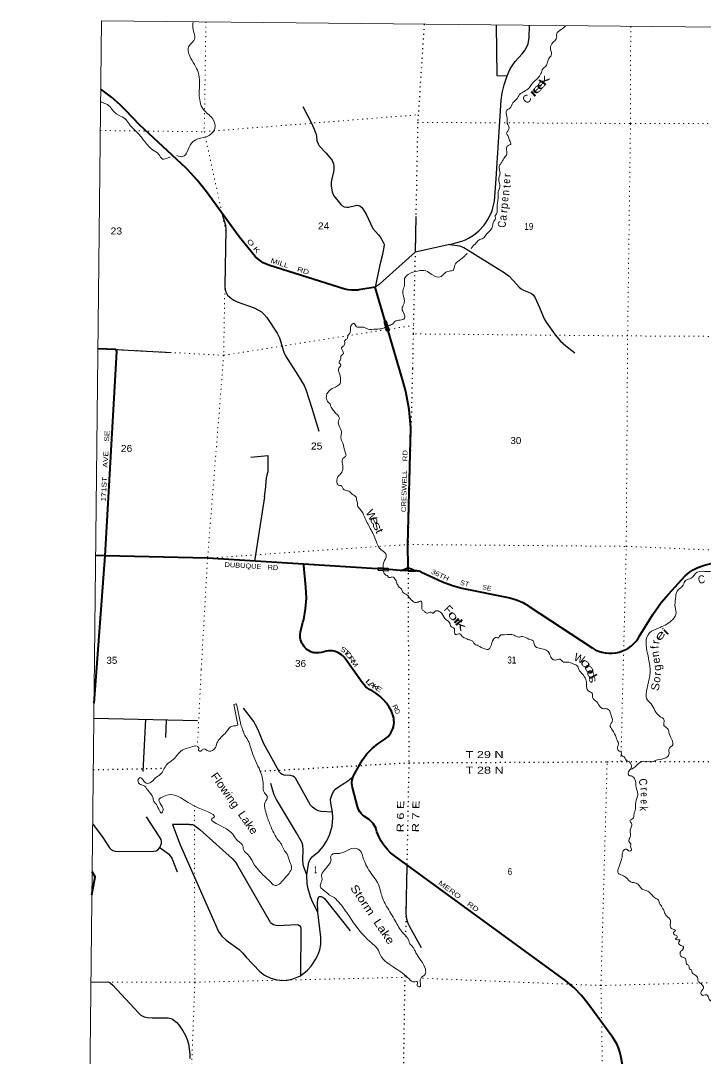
# Model space of a CAD drawing. Header units: feet. Extents: x -248627 to 3, y 0 to 184934.
# Drawn here: x -248627 to -231510, y 158997 to 184934 of the extents above; entities that cross this region are included whole.
import ezdxf
from ezdxf.enums import TextEntityAlignment as Align

# ---------------------------------------------------------------- set-up
doc = ezdxf.new("R2010")
doc.units = ezdxf.units.FT
doc.header["$LTSCALE"] = 80
doc.linetypes.add('DOTTED', pattern=[1.5, 0.3, -1.2])
for name, color, linetype, lineweight in [('26', 7, 'Continuous', 40), ('29', 7, 'Continuous', 25), ('39', 7, 'Continuous', 13), ('4', 7, 'Continuous', 13), ('41', 7, 'Continuous', 13), ('6', 7, 'DOTTED', 25), ('61', 7, 'Continuous', 13), ('7', 7, 'DOTTED', 13)]:
    doc.layers.add(name, color=color, linetype=linetype, lineweight=lineweight)
doc.layers.add('27', color=7, linetype='Continuous')

msp = doc.modelspace()

# ---------------------------------------------------------------- linework, layer by layer
at = {"layer": '26'}
msp.add_line((-246794.23, 167871.54), (-246512.48, 171555.45), dxfattribs=at)
for points in [[(-239441.45, 177180.72), (-239512.92, 177420.27), (-239520.61, 177446.04), (-239766.58, 178270.52), (-240174.9, 178205.65), (-240193.1, 178202.72), (-240275.62, 178194.81), (-240358.51, 178195.57), (-240440.86, 178204.99), (-240521.78, 178222.96), (-242398.75, 178817.35), (-242403.26, 178818.72), (-242483.66, 178848.03), (-242560.56, 178885.58), (-242633.11, 178930.97), (-242700.52, 178983.69), (-242762.05, 179043.16), (-243167.36, 179534.4), (-243981.63, 180655.89), (-244213.67, 180952.29), (-244454.75, 181212.71), (-244493.83, 181250.11), (-245654.89, 182335.81), (-246001.73, 182686.28), (-246053.38, 182745.22), (-246136.56, 182829.18), (-246357.39, 183021.53), (-246625.33, 183219.44)], [(-238941.92, 171265.5), (-238944.23, 171841.37), (-238873.62, 174759.75), (-238910.83, 175216.09), (-238995.55, 175666.04), (-239060.97, 175905.39), (-239433.67, 177154.65), (-239441.45, 177180.72)], [(-246512.48, 171555.45), (-246512.33, 171557.41), (-246224.05, 176663.05), (-246250.71, 176713.81), (-246696.67, 176735.4)], [(-246512.48, 171555.45), (-246515.11, 171555.51), (-246753.6, 171563.41)], [(-241552.89, 171347.62), (-243955.32, 171499.92), (-246512.48, 171555.45)], [(-241413.69, 169179.26), (-241452.62, 169203.59), (-241488.78, 169231.85), (-241521.79, 169263.74), (-241551.29, 169298.91), (-241576.95, 169336.96), (-241598.49, 169377.49), (-241615.68, 169420.05), (-241628.33, 169464.18), (-241636.29, 169509.38), (-241639.48, 169555.17), (-241637.88, 169601.04), (-241631.48, 169646.49), (-241620.37, 169691.02), (-241569.04, 169897.28), (-241551.55, 169967.99), (-241504.41, 170233.06), (-241485.23, 170501.6), (-241494.23, 170770.67), (-241549.67, 171315.91), (-241552.89, 171347.62)], [(-239438.32, 171213.56), (-239687.82, 171229.38), (-239714.61, 171231.07), (-241552.89, 171347.62)], [(-239137.81, 171194.5), (-239412.76, 171211.94), (-239438.32, 171213.56)], [(-239137.81, 171194.5), (-239113.47, 171198.72), (-239091.79, 171202.48), (-239046.22, 171215.4), (-239002.24, 171233.01), (-238965.66, 171252.31), (-238960.34, 171255.12), (-238941.92, 171265.5)], [(-238941.58, 171182.25), (-238943.68, 171182.2), (-239137.81, 171194.5)], [(-238941.58, 171182.25), (-238941.68, 171206.59), (-238941.92, 171265.5)], [(-238759.98, 171186.29), (-238784.98, 171194.56), (-238825.97, 171205.9), (-238866.22, 171221.72), (-238904.59, 171241.66), (-238915.66, 171248.98), (-238941.92, 171265.5)], [(-238941.58, 171182.25), (-238784.98, 171185.73), (-238759.98, 171186.29)], [(-238759.98, 171186.29), (-238734.98, 171187.03), (-238731.87, 171187.12), (-238703.83, 171184.99), (-238676.16, 171179.95), (-238649.17, 171172.04), (-238623.15, 171161.36), (-238619.22, 171159.45), (-238081.56, 170905.5), (-237833.8, 170813.92), (-237595.56, 170752.34), (-236396.27, 170510.25), (-236232.82, 170457.79), (-236075.74, 170388.53), (-235926.77, 170303.23), (-235913.51, 170294.59), (-234336.25, 169253.32), (-234260, 169209.93), (-234179.63, 169174.75), (-234096.02, 169148.16), (-234010.09, 169130.46), (-233922.79, 169121.83), (-233835.06, 169122.38), (-233747.86, 169132.09), (-233662.16, 169150.87), (-233578.89, 169178.5), (-233498.97, 169214.68), (-233423.27, 169259.02), (-233352.61, 169311.04), (-233287.78, 169370.15), (-233229.49, 169435.71), (-233178.36, 169507.01), (-233159.25, 169538.33), (-232822.02, 170092.21), (-232609.73, 170389.94), (-232431.8, 170596.6), (-232010.94, 171057.21), (-231913.67, 171136.46), (-231808.64, 171205.1), (-231697.01, 171262.39), (-231580.01, 171307.69), (-231527.29, 171323.66), (-231168.66, 171416.28)], [(-234788.02, 160758.29), (-234992.36, 160928.87), (-239280.41, 164057.36), (-239378.36, 164136.21), (-239467.53, 164224.87), (-239546.94, 164322.36), (-239615.73, 164427.62), (-239673.14, 164539.49), (-239718.54, 164656.75), (-239739.41, 164727.63), (-239742.78, 164737.22), (-239761.61, 164781.6), (-239784.98, 164823.77), (-239812.62, 164863.26), (-239844.25, 164899.65), (-239879.5, 164932.54), (-239918, 164961.55), (-240028.78, 165037.39), (-240040.15, 165045.93), (-240078.35, 165078.85), (-240112.9, 165115.58), (-240143.43, 165155.72), (-240169.59, 165198.83), (-240191.1, 165244.44), (-240207.72, 165292.04), (-240330.78, 165769.63), (-240340.19, 165813.36), (-240344.97, 165857.84), (-240345.08, 165902.57), (-240340.52, 165947.07), (-240331.32, 165990.85), (-240317.6, 166033.42), (-240299.51, 166074.33), (-240293.03, 166086.62), (-240083.43, 166460.58), (-239969.61, 166606.03), (-239841.22, 166738.78), (-239699.65, 166857.38), (-239546.46, 166960.54), (-239526.38, 166972.4), (-239482.07, 167005.62), (-239441.47, 167043.29), (-239405.03, 167084.99), (-239373.15, 167130.28), (-239346.18, 167178.65), (-239324.41, 167229.57), (-239308.09, 167282.49), (-239297.38, 167336.83), (-239292.42, 167391.98), (-239293.24, 167447.36), (-239299.86, 167502.34), (-239312.18, 167556.34), (-239330.08, 167608.75), (-239337.99, 167627.43), (-239357.21, 167670.22), (-239414.53, 167776.43), (-239482.64, 167876.06), (-239560.79, 167968.03), (-239648.13, 168051.33), (-239743.69, 168125.04), (-239821.44, 168172.95), (-239846.55, 168188.41), (-239871.44, 168201.39), (-239902.52, 168217.59), (-239955.45, 168252.65), (-240004.41, 168293.04), (-240048.89, 168338.34), (-240088.39, 168388.03), (-240540.95, 169021.52), (-240574.63, 169056.55), (-240611.79, 169087.87), (-240652.02, 169115.13), (-240694.87, 169138.04), (-240739.89, 169156.34), (-240786.57, 169169.83), (-240834.41, 169178.38), (-240882.88, 169181.87), (-240931.45, 169180.28), (-240979.58, 169173.62), (-241026.76, 169161.97), (-241038.62, 169158.19), (-241106.38, 169141.8), (-241175.49, 169132.58), (-241245.18, 169130.63), (-241263.87, 169131.7), (-241288.92, 169133.14), (-241313.87, 169139.5), (-241329.31, 169143.43), (-241372.44, 169159.13), (-241413.69, 169179.26)], [(-246846.89, 163085.61), (-246762.53, 163532.59), (-246840.57, 163659.89)], [(-233397.21, 157885.17), (-233619.92, 159051.75), (-233642.98, 159157.52), (-233676.96, 159260.3), (-233721.51, 159358.96), (-233776.12, 159452.42), (-233823.29, 159518.44), (-234442.46, 160363.93), (-234602.63, 160567.28), (-234788.02, 160758.29)]]:
    msp.add_lwpolyline(points, dxfattribs=at)
at = {"layer": '29'}
for p, q in [((-238748.6, 180042.96), (-238763.64, 179146.46)), ((-246250.71, 176713.81), (-244868.31, 176640.77)), ((-246798.34, 167497.23), (-244208.88, 167442.53)), ((-245505.2, 167469.9), (-245570.53, 166169.44)), ((-244989.49, 167459.01), (-245011.01, 167016.31)), ((-242378.48, 162394.23), (-243232.63, 163866.54)), ((-238971.6, 163817.59), (-238994.28, 162612.51))]:
    msp.add_line(p, q, dxfattribs=at)
for points in [[(-236737.77, 184827.54), (-236722.17, 183565.04), (-236465.82, 183559.91)], [(-236465.82, 183559.91), (-236385.5, 183730.28), (-236324.97, 183831.21), (-236260.19, 183919.4), (-236091.36, 184103.19), (-236032.95, 184180.75), (-235959.69, 184298.68), (-235939.51, 184357.12), (-235928.89, 184405.99), (-235917.21, 184511.16), (-235905.83, 184818.76)], [(-237895.82, 179336.84), (-237594.95, 179424.28), (-237503.63, 179460.4), (-237428.24, 179495.46), (-237307.18, 179569.83), (-237173.39, 179682.44), (-237039.59, 179820.56), (-236927.04, 179988.42), (-236839.95, 180186.04), (-236818.72, 180258.28), (-236782.62, 180421.89), (-236740.14, 180982.85), (-236612.72, 182946.22), (-236585.11, 183131.08), (-236536.26, 183328.69), (-236465.82, 183559.91)], [(-241575.47, 182792.84), (-241359.47, 182373.77), (-241291.48, 182225.96)], [(-241291.48, 182225.96), (-241242.52, 182089.91), (-241230.84, 182042.09), (-241221.28, 181936.92), (-241192.61, 181859.35), (-241161.82, 181809.42), (-240991.92, 181622.44), (-240856, 181465.2), (-240837.94, 181438.63), (-240818.83, 181396.13), (-240808.21, 181360.01), (-240800.78, 181303.71), (-240799.72, 181213.4), (-240809.27, 181154.97), (-240851.75, 180980.73), (-240862.37, 180899.99), (-240860.24, 180802.24), (-240836.89, 180657.76), (-240817.77, 180594.01), (-240796.53, 180555.76), (-240626.63, 180339.03), (-240595.84, 180314.59), (-240540.62, 180284.84), (-240474.78, 180272.09), (-240426.99, 180275.28), (-240256.03, 180318.84), (-240218.86, 180322.03), (-240181.7, 180318.84), (-240149.84, 180306.09), (-240099.93, 180266.78), (-240071.26, 180231.72), (-239989.5, 180096.79), (-239819.6, 179744.07), (-239688.97, 179590.01), (-239641.2, 179531.58), (-239560.5, 179399.84), (-239544.56, 179369.03), (-239538.18, 179330.78), (-239552.94, 179220.21)], [(-243596.18, 180125.05), (-243510.66, 179820.55), (-243495.8, 179720.68), (-243521.28, 178309.78), (-243515.96, 178210.98), (-243502.17, 178154.67), (-243453.32, 178071.8), (-243401.28, 178019.74), (-243349.25, 177980.43), (-243295.09, 177945.37), (-243215.46, 177910.31), (-242790.71, 177757.32), (-242679.2, 177701.02), (-242605.94, 177653.2), (-242547.52, 177596.9), (-242476.39, 177519.34), (-242213.04, 177119.87), (-242158.87, 177006.19), (-242051.64, 176652.4), (-242005.96, 176559.97), (-241694.84, 176074.44), (-241540.86, 175814.15), (-241490.96, 175691.96), (-241346.54, 175250), (-241176.64, 174672.04)], [(-237895.82, 179336.84), (-238763.64, 179146.46), (-239565.07, 178428.73)], [(-237895.82, 179336.84), (-237656.52, 179303.15), (-237550.33, 179264.9), (-237435.65, 179196.91), (-236535.17, 178644.45), (-236411.99, 178550.95), (-236301.56, 178431.96), (-236161.39, 178274.72), (-236113.6, 178235.42), (-236050.95, 178202.48), (-235889.55, 178134.48), (-235852.38, 178114.3), (-235812.03, 178078.18), (-235762.12, 178006.99), (-235655.93, 177764.76), (-235539.11, 177482.16), (-235490.28, 177395.03), (-235260.91, 177080.56), (-235126.04, 176924.38), (-234997.56, 176808.57), (-234768.2, 176630.09)], [(-239552.94, 179220.21), (-239585.58, 179056.99), (-239647.1, 178831.33), (-239766.58, 178270.52)], [(-239565.07, 178428.73), (-239664.56, 178341.67), (-239766.58, 178270.52)], [(-242868.97, 174024.77), (-242446.18, 174064.51), (-242449.31, 173646.55)], [(-242533.69, 173033.06), (-242496.55, 173281.31), (-242488.06, 173425.8), (-242480.63, 173499.11), (-242449.31, 173646.55)], [(-242533.69, 173033.06), (-242534.94, 173028.21), (-242781.29, 171423.82)], [(-240828.24, 165145.95), (-241123.55, 165165.46), (-241190.45, 165181.41), (-241263.72, 165224.96), (-241332.74, 165272.77), (-241378.41, 165326.95), (-241755.37, 165995.22), (-241777.67, 166023.9), (-241825.45, 166050.47), (-241883.86, 166066.4), (-242041.02, 166074.9), (-242087.74, 166087.65), (-242116.41, 166103.59), (-242155.7, 166151.39), (-242295.87, 166410.63), (-242546.48, 166856.85), (-242699.39, 167222.32), (-242754.61, 167328.56), (-242801.33, 167413.56), (-243056.18, 167749.28)], [(-240828.24, 165145.95), (-240876.14, 165372.64), (-240879.32, 165475.69), (-240850.65, 165572.38), (-240807.11, 165664.8), (-240744.46, 165729.62), (-240681.81, 165779.54), (-240523.59, 165878.36), (-240443.95, 165930.41), (-240323.96, 166035.6)], [(-241476.1, 163580.33), (-241532.38, 163734.38), (-241562.11, 163836.38), (-241574.86, 163968.12), (-241566.36, 164210.35), (-241574.86, 164325.09), (-241596.1, 164397.34), (-241732.02, 164631.07), (-242228.98, 165464.01), (-242288.44, 165583.01), (-242326.67, 165689.25), (-242369.15, 165867.74)], [(-245148.83, 164269.24), (-245108.79, 164363.31), (-245104.54, 164416.43), (-245119.41, 164469.56), (-245170.38, 164560.92), (-245478.33, 165030.52)], [(-241476.1, 163580.33), (-241421.95, 163895.87), (-241387.97, 163968.12), (-241341.24, 164031.86), (-241167.09, 164176.35), (-241060.91, 164291.1), (-240971.71, 164435.59), (-240899.5, 164601.32), (-240840.03, 164796.81), (-240818.8, 165005.05), (-240828.24, 165145.95)], [(-246826.65, 164844.93), (-246591.18, 164543.93), (-246406.41, 164259.19), (-246372.43, 164227.32), (-246321.46, 164193.32), (-246264.12, 164174.2), (-246206.78, 164167.83), (-245302.05, 164172.08), (-245239.39, 164181.64), (-245220.28, 164190.14), (-245197.99, 164206.07), (-245148.83, 164269.24)], [(-244406.69, 164844.34), (-244834.54, 164836.95), (-244637.4, 164329.35), (-243684.83, 162164.48)], [(-244406.69, 164844.34), (-244335.74, 164837.17), (-244283.7, 164819.1), (-244152.03, 164717.11), (-243332.25, 163981.91), (-243269.61, 163917.11), (-243232.63, 163866.54)], [(-245148.83, 164269.24), (-244935.7, 164109.39), (-244886.85, 164058.39), (-244850.75, 163996.77), (-244712.7, 163654.67)], [(-241193.75, 162651.87), (-241327.43, 162904.63), (-241381.6, 163035.31), (-241441.06, 163228.67), (-241463.35, 163359.35), (-241476.1, 163580.33)], [(-241193.75, 162651.87), (-241202.13, 162911.01), (-241189.39, 162996), (-241162.85, 163035.31), (-241146.91, 163042.75), (-241111.88, 163041.68), (-241074.7, 163021.5), (-241027.98, 162991.75), (-240386.6, 162184.31)], [(-241633.53, 161057.99), (-241459.1, 161200.5), (-241361.41, 161302.5), (-241255.22, 161463.99), (-241195.76, 161570.23), (-241149.03, 161706.22), (-241123.55, 161842.21), (-241123.55, 162024.95), (-241193.75, 162651.87)], [(-242378.48, 162394.23), (-242348.96, 162369.17), (-242303.29, 162342.6), (-242244.89, 162320.3), (-242197.11, 162317.11), (-241717.13, 162338.35), (-241682.1, 162330.93), (-241644.93, 162308.61), (-241631.13, 162286.3), (-241623.69, 162244.86), (-241633.53, 161057.99)], [(-238994.28, 162612.51), (-238979.6, 162478.6), (-238947.75, 162370.23), (-238909.52, 162291.61), (-238614.31, 161766.77)], [(-243684.83, 162164.48), (-243594.55, 162045.12), (-243492.6, 161947.38), (-243161.3, 161713.65), (-243080.59, 161632.9), (-242991.39, 161522.41), (-242647.34, 161165.44), (-242528.41, 161076.19), (-242371.25, 160999.7), (-242226.84, 160957.2), (-242069.68, 160944.45), (-241963.49, 160948.7), (-241840.31, 160974.2), (-241633.53, 161057.99)], [(-246870.92, 160902.47), (-246446.24, 160904.63), (-246421.82, 160897.2), (-246386.78, 160879.13), (-246323.06, 160823.89), (-245685.93, 160135.43), (-245625.4, 160077), (-245591.42, 160053.62), (-245541.51, 160033.44), (-245455.5, 160019.63), (-245337.63, 160007.94), (-244942.61, 160003.69), (-244871.46, 159994.13), (-244827.92, 159973.94), (-244725.98, 159888.95), (-244658.02, 159808.2), (-244577.32, 159684.96), (-244509.35, 159568.09), (-244462.63, 159463.97), (-244429.72, 159356.67), (-244411.66, 159230.24), (-244395.74, 159088.94), (-244394.67, 158992.25)]]:
    msp.add_lwpolyline(points, dxfattribs=at)
msp.add_arc((-241967.85, 161604.66), 640.78, 305.36798, 307.1884, dxfattribs=at)
at = {"layer": '39'}
msp.add_lwpolyline([(-243194.66, 167331), (-243301.14, 167843.89), (-243230.58, 167853.39), (-243124.14, 167336.46)], dxfattribs=at)
for points in [[(-244315.77, 184909.09), (-244310.43, 184692.22), (-244271.81, 184494.35), (-244428.61, 184286.01), (-244398.37, 184047.89), (-244186.26, 183644.99), (-244162.49, 183114.64), (-244065.08, 182722.77), (-243831.43, 182487), (-243775.12, 182236.57), (-243917.52, 182064.4), (-244202.17, 181980.08), (-244356.13, 181870.48), (-244464.63, 181657.71), (-244570.33, 181539.65), (-244724.89, 181565.17)], [(-235007.49, 184809.43), (-235115.39, 184712.73), (-235225, 184608.82), (-235227.9, 184502.01), (-235295.08, 184415.89), (-235376.65, 184293.6), (-235375.51, 184188.77), (-235352.15, 184091.82), (-235403.15, 184013.62), (-235450.22, 183923.3), (-235481.28, 183820.75), (-235568.59, 183734.8), (-235619.96, 183612.26), (-235699.43, 183500.04), (-235831.41, 183370.1), (-235908.82, 183263.91), (-236036.5, 183166.19), (-236151.94, 183088.53), (-236229.43, 182972.26), (-236231.46, 182970.26), (-236318.82, 182878.26), (-236396.43, 182747.88), (-236469.34, 182698.08), (-236467.01, 182494.47), (-236460.03, 182365.4), (-236412.62, 182256.16), (-236435.32, 182189.82), (-236478.21, 182117.61), (-236436.51, 182046.71), (-236405.15, 181943.65), (-236371.68, 181852.66), (-236442.48, 181814.94), (-236483.44, 181732.64), (-236474.51, 181595.49), (-236527.52, 181517.31), (-236598.98, 181400.99), (-236644.17, 181333.41), (-236660.24, 181298.69), (-236653.01, 181199.86), (-236644.17, 181094.5), (-236672.09, 181009.06), (-236663.61, 180895.56), (-236648.76, 180772.9), (-236680.91, 180681.01), (-236688.57, 180553.54), (-236710.65, 180325.48), (-236715.7, 180202.56), (-236730.62, 180103.91), (-236763.2, 180061.84), (-236757.79, 179985.2), (-236806.79, 179904.97), (-236827.79, 179802.34), (-236881.03, 179695.95), (-236980.52, 179598), (-237063.94, 179495.88), (-237173.05, 179452.44), (-237256.38, 179360.41), (-237319.34, 179296.42), (-237367.31, 179237.5)], [(-244894.02, 181526.18), (-244924.93, 181518.4), (-245084.36, 181477.39), (-245174.02, 181593.04), (-245332.14, 181709.25), (-245430.07, 181798.76), (-245535.76, 181922.6), (-245607.43, 182021.97), (-245673.26, 182097.1), (-245787.07, 182212.94), (-245916.77, 182357.14), (-246018.42, 182482.96), (-246168.75, 182566.85), (-246350.7, 182723.58), (-246460.47, 182841.4), (-246546.82, 182870.34), (-246628.82, 182912.48)], [(-237461, 179122.46), (-237514.58, 179066.22), (-237670.78, 178930.45), (-237755.95, 178858.58), (-237782.77, 178782.21), (-237811.75, 178687.7), (-237813.57, 178682.8)], [(-237812.11, 178686.74), (-237948.85, 178668.68), (-238033.86, 178616.98), (-238117.05, 178541.07), (-238348.25, 178587.33), (-238494.46, 178683.29), (-238703.94, 178676.96), (-238936.23, 178592.21), (-239027.72, 178488.14), (-239033.18, 178316.85), (-239072.53, 178186.15), (-239053.59, 178042.87), (-239034.29, 177941.92), (-239047.11, 177853.33), (-239092.42, 177732.76), (-239041.16, 177601.3), (-239027.94, 177496.37), (-239135.05, 177450.9), (-239272.26, 177417.77), (-239329.2, 177351.72), (-239441.05, 177316.75)], [(-239441.05, 177316.75), (-239509.92, 177271.17), (-239557.63, 177246.78), (-239747.11, 177224.16), (-239940.42, 177225.76), (-240056.82, 177273.09), (-240175.63, 177274.07), (-240227.9, 177284.59), (-240295.64, 177371.83), (-240358.48, 177321.95), (-240383.4, 177231.45), (-240400.44, 177120.72), (-240445.29, 177054.57), (-240466, 176986.21), (-240524.82, 176936.3), (-240525.17, 176893.97), (-240548.02, 176809.5), (-240604.88, 176753.53), (-240579.24, 176688.81), (-240557.68, 176618.08), (-240620.7, 176546.03), (-240629.45, 176463.46), (-240651.94, 176423.33), (-240664.42, 176375.05), (-240620.46, 176334.37), (-240671.5, 176250.13), (-240662.43, 176131.12), (-240627.58, 175963.52), (-240656.8, 175840.8), (-240760.03, 175777.15), (-240909.78, 175689.7), (-240987.81, 175508.92), (-240952.32, 175417.92), (-240892.52, 175344.85), (-240862.9, 175274.06), (-240793.23, 175176.72), (-240725.41, 175099.56), (-240659.88, 174988.15), (-240684.57, 174925.86), (-240643.61, 174766.27), (-240606.59, 174616.8), (-240623.61, 174508.09), (-240576.38, 174376.67), (-240513.82, 174150.38), (-240496.49, 174055.49), (-240569.54, 173989.58), (-240588.47, 173892.98), (-240569.59, 173741.63), (-240596.56, 173647.12), (-240669.74, 173565.08), (-240721.51, 173394.16), (-240687.85, 173325.35), (-240623.5, 173314.73), (-240539.8, 173209.22), (-240423.3, 173173.98), (-240337.35, 173096.67), (-240241.32, 173021.29), (-240223.92, 172934.47), (-240204.19, 172885.92), (-240204.77, 172815.38), (-240137.08, 172722.09), (-240031.96, 172529.72), (-239885.36, 172240.24), (-239736.94, 171926.56), (-239647.89, 171738.35), (-239523.85, 171640.57), (-239486.22, 171565.67), (-239550.05, 171396.87), (-239564.37, 171261.38), (-239560.1, 171182.65)], [(-233394.02, 166204.95), (-233271.56, 166275.09), (-233105.25, 166416.83), (-232833.44, 166410.54), (-232702.15, 166457.83), (-232492.31, 166506.49), (-232421.13, 166590.56), (-232405.72, 166747.67), (-232324.45, 166833.67), (-232341.59, 166952.75), (-232410.7, 167116.6), (-232451.94, 167241.92), (-232543.95, 167317.27), (-232538.81, 167450.27), (-232652.78, 167547.97), (-232863.69, 167854.1), (-232975.34, 167988.07), (-232967.3, 168227.89), (-232919.13, 168449.22), (-232891.95, 168569.95), (-232907.55, 168872.44), (-232953.84, 169116.74), (-232991.78, 169397.25), (-232905.24, 169632.38), (-232676.69, 169751.43), (-232363.04, 169932.27), (-232242.88, 170094.55), (-232263.53, 170274.13), (-232253.66, 170491.75), (-232209.83, 170676.84), (-232063.62, 170822.78), (-232000.2, 170941.19), (-231862.8, 170996.49), (-231712.53, 171146.43), (-231450.61, 171162.4), (-231214.86, 171178.59), (-231152.44, 171178.07), (-231009, 171233.33), (-230868.23, 171209.98), (-230728.21, 171097.95), (-230621.12, 170899.52), (-230501.19, 170791.69), (-230330.39, 170747.94), (-230216.77, 170607.91), (-230171.43, 170490.61), (-229952.18, 170460.58), (-229838.26, 170356.83), (-229707.83, 170301.32), (-229559.38, 170233.57), (-229495.33, 169944.78), (-229453.28, 169674.31), (-229434.67, 169250.84), (-229422.66, 169000.78), (-229343.37, 168848.94), (-229192.07, 168640.06)], [(-239560.1, 171182.65), (-239559.9, 171181.27), (-239522.32, 171100.32), (-239464.19, 171067.59), (-239462.18, 171067.57)], [(-239462.18, 171067.57), (-239408.26, 171012.7), (-239343.69, 171028.29), (-239251.67, 170954.96), (-239210.24, 170851.81), (-239152.55, 170766.67), (-239106.56, 170727.98), (-239070.97, 170649.07), (-238974.87, 170581.75), (-238891.04, 170492.36), (-238769.02, 170394.59), (-238690.42, 170402.01), (-238601.67, 170419.41), (-238596.15, 170356.88), (-238594.96, 170258.09), (-238589.3, 170211.68), (-238533.24, 170172.92), (-238507.33, 170140.45), (-238432.89, 170131.77), (-238368.32, 170147.36), (-238316.21, 170118.71), (-238289.79, 170146.71), (-238249.23, 170180.64), (-238132.68, 170151.45), (-238019.21, 169993.28), (-237891.45, 169859.18), (-237857.88, 169780.28), (-237793.69, 169749.52), (-237782.43, 169650.65), (-237756.73, 169593.99), (-237643.88, 169603.14), (-237566.04, 169519.84), (-237513.87, 169497.24), (-237421.54, 169460.19), (-237339.22, 169431.28), (-237293.4, 169372.44), (-237187.19, 169309.07), (-237028.77, 169229.14), (-236916.01, 169228.21), (-236856.57, 169352.7), (-236815.44, 169455.16), (-236732.34, 169518.98), (-236684.12, 169506.48), (-236661.77, 169530.49), (-236641.34, 169564.59), (-236532.42, 169585.86), (-236290.87, 169573.77), (-236174.48, 169524.43), (-236089.78, 169539.85), (-235921.14, 169477.98), (-235816.78, 169434.79), (-235781.41, 169329.67), (-235729.56, 169268.77), (-235594.93, 169233.38), (-235460.42, 169183.89), (-235392.8, 169082.54), (-235333.28, 168975.21), (-235265.01, 168952.47), (-235139.98, 168973.6), (-235058, 168902.37), (-234957.34, 168899.52), (-234810.7, 168855.97), (-234702.45, 168796.62), (-234655.05, 168685.36), (-234585.21, 168608.18), (-234499.82, 168464.35), (-234476.7, 168339.18), (-234469.52, 168234.29), (-234431.73, 168177.54), (-234339.56, 168122.35), (-234328.3, 168023.48), (-234222.57, 167903.67), (-234138.99, 167784.05), (-234068.9, 167737.1), (-233988.35, 167736.43), (-233896.21, 167677.21), (-233864.89, 167570.12), (-233833.51, 167469.07), (-233850.26, 167392.6), (-233887.09, 167322.36), (-233831.7, 167202.97), (-233736.59, 167016.72), (-233712.99, 166950.01), (-233681.59, 166850.97), (-233702.33, 166778.58), (-233662.95, 166671.41), (-233608.79, 166646.77), (-233609.34, 166580.26), (-233535.26, 166529.25), (-233503.48, 166476.57), (-233403.4, 166403.17)], [(-242475.55, 163493.01), (-242812.62, 163882.83), (-242945.8, 164091.57), (-243049.62, 164199.26), (-243090.71, 164342.73), (-243168.71, 164407.88), (-243406.09, 164677.95), (-243818.19, 165005.91), (-243814.15, 165007.89), (-244186.62, 165258.92), (-244935.06, 165581.61), (-245104.76, 165516.49), (-245175.74, 165456.61), (-245163.96, 165420.23), (-245108.44, 165316.96), (-245067.09, 165203.73), (-245103.98, 165127.44), (-245175.66, 165224.79), (-245259.04, 165368.6), (-245306.83, 165433.51), (-245318.34, 165502.14), (-245457.56, 165710.92), (-245555.35, 165816.55), (-245659.74, 165855.72), (-245684.91, 165976.87), (-245636.28, 166012.75), (-245518.5, 165888.81), (-245397.75, 165879.75), (-245257.77, 166003.57), (-245140.27, 166087.26), (-244975.07, 166337.86), (-244812.93, 166461.5), (-244593.48, 166697.54), (-244369.31, 166774.3), (-244218.08, 166797.23), (-244174.24, 166742.44), (-244184.76, 166688.11), (-244122.42, 166677.51), (-244067.63, 166727.45), (-243923.07, 166675.86), (-243759.18, 166769.24), (-243707.73, 166901.86), (-243498.32, 167140), (-243327.81, 167301.86), (-243225, 167315.12), (-243194.66, 167331)], [(-243124.14, 167336.46), (-243078.81, 167217.15), (-243037.54, 167095.86), (-242965.99, 166982.38), (-242841.9, 166648.75), (-242644.38, 166187.51), (-242564.66, 165846.18), (-242534.21, 165634.27), (-242458.51, 165534.87), (-242514.02, 165398.25), (-242513.66, 165200.7), (-242460.77, 165022.87), (-242352.31, 164747.83), (-242195.62, 164460.28), (-242109.97, 164346.69), (-242050.68, 164213.15), (-241967.03, 164101.59), (-241896.19, 163903.46), (-241853.11, 163755.95), (-241918.68, 163621.43), (-242105.73, 163407.29), (-242231.33, 163317.62), (-242333.76, 163350.73), (-242397.57, 163425.84), (-242475.55, 163493.01)], [(-233403.4, 166403.17), (-233352.07, 166279.79), (-233411.27, 166183.52), (-233430.27, 166078.85), (-233341.94, 166045.87), (-233270.09, 165968.67), (-233237.54, 165766.82), (-233201.13, 165544.78), (-233238.18, 165448.33), (-233256.07, 165234.81), (-233291.45, 165098.03), (-233324.59, 164987.43), (-233395.54, 164931.58), (-233353.83, 164862.7), (-233362.59, 164778.11), (-233389.69, 164667.46), (-233378.43, 164568.59), (-233409.32, 164486.2), (-233408.07, 164395.48), (-233372.13, 164358.9), (-233376.71, 164292.42), (-233353.33, 164197.48), (-233405.87, 164175.74), (-233479.96, 164226.75), (-233542.58, 164203.08), (-233583.75, 164096.58), (-233604.99, 163963.72), (-233640.01, 163869.27), (-233671.08, 163766.72), (-233699.96, 163684.31), (-233682.39, 163617.64), (-233620.25, 163582.86), (-233558.03, 163558.15), (-233449.99, 163474.61), (-233400.06, 163423.8), (-233299.67, 163388.7), (-233189.27, 163345.45), (-233127.51, 163266.32), (-233071.53, 163217.48), (-232945.04, 163172.09), (-232851.1, 163086.64), (-232767.19, 163007.33), (-232681.07, 162950.17), (-232639.68, 162842.99), (-232607.83, 162798.38), (-232568.1, 162733.55), (-232544.2, 162701.1), (-232526.58, 162640.48), (-232478.95, 162557.43), (-232420.97, 162506.56), (-232379.19, 162445.74), (-232384.04, 162347), (-232354.73, 162239.92), (-232310.56, 162223.43), (-232252.44, 162190.7), (-232290.95, 162160.78), (-232307.34, 162126.65), (-232279.54, 162080.05), (-232233.32, 162067.58), (-232215.66, 162013), (-232252.15, 161983.07), (-232208.04, 161960.53), (-232145.63, 161958), (-232176.49, 161879.63), (-232148.69, 161833.04), (-232056.52, 161777.85), (-232067.06, 161721.5), (-232121.88, 161667.52), (-232140.4, 161619.3), (-232118.83, 161550.58), (-232080.8, 161522.05), (-232022.56, 161503.42), (-232002.61, 161481.08), (-231989.22, 161396.31), (-231975.44, 161357.89), (-231921.49, 161307.05), (-231913.73, 161272.72), (-231899.98, 161230.27), (-231857.9, 161205.73), (-231838.37, 161133), (-231798.36, 161100.42), (-231742.27, 161065.68), (-231700.39, 161016.96), (-231694.98, 160940.31), (-231675.1, 160909.91), (-231619.11, 160863.08), (-231557.64, 160747.67), (-231569.94, 160721.57), (-231604.53, 160679.53), (-231613.24, 160600.98), (-231579.32, 160562.4)], [(-240918.3, 163082.98), (-241056.26, 163201.04), (-241134.1, 163284.34), (-241111.01, 163397.03), (-241092.17, 163483.55), (-241109.75, 163548.2), (-241038.06, 163692.75), (-240907.81, 163856.96), (-240866.72, 163955.39), (-240875.99, 164050.21), (-240815.13, 164104.14), (-240659.96, 164116.96), (-240443.78, 164201.85), (-240242.07, 164242.51), (-240145.81, 164193.33), (-240068.68, 164025.38), (-239892.51, 163659.06), (-239661.99, 163290.27), (-239611.2, 163102.38), (-239476.83, 162794.87), (-239262.37, 162432.26), (-239079.55, 162138.45), (-238922.19, 161931.54), (-238896.65, 161854.73), (-238832.72, 161793.72), (-238786.98, 161724.81), (-238745.43, 161635.77), (-238618.16, 161443.21), (-238509.22, 161224.6), (-238516.34, 161095.65), (-238603.53, 161023.8), (-238638.34, 160955.55), (-238636.93, 160882.97), (-238647.82, 160784.29), (-238688.08, 160786.64), (-238711.92, 160825.14), (-238711.2, 160911.81), (-238775.7, 160904.28), (-238916.03, 160980.03), (-239256.16, 161244.91), (-239632.02, 161572.56), (-239703.21, 161728.37), (-239875.01, 161895.09), (-240425.22, 162564.87), (-240638.24, 162858.92), (-240792.01, 163013.4), (-240921.08, 163085.36)], [(-231579.32, 160562.4), (-231510.66, 160586.02), (-231438.54, 160541.07), (-231405.13, 160442.02), (-231405.11, 160444.04), (-231321.27, 160356.67), (-231263.71, 160255.4), (-231195.47, 160228.63), (-231145.76, 160151.61), (-231117.84, 160119.13), (-231118.2, 160076.8), (-231031.91, 160039.8), (-230970.15, 159960.67), (-230930.81, 159847.46), (-230890.78, 159818.91), (-230812.13, 159832.37), (-230760.24, 159775.5), (-230724.49, 159716.74), (-230692.44, 159696.32), (-230637.82, 159726.1), (-230593.62, 159713.64), (-230577.74, 159685.29), (-230531.31, 159699.01), (-230453, 159672.16), (-230421.07, 159637.62), (-230387.02, 159615.17), (-230369.6, 159530.36), (-230325.46, 159511.85), (-230270.65, 159563.81), (-230225.01, 159482.8), (-230231.71, 159404.24), (-230177.42, 159393.71), (-230143.7, 159332.96), (-230128.18, 159262.27), (-230098.32, 159219.69), (-230021.77, 159223.09), (-229957.25, 159232.64), (-229884.88, 159217.92), (-229814.79, 159170.98), (-229853.49, 159118.89), (-229837.96, 159048.21), (-229769.45, 159053.69), (-229676.44, 159099.28), (-229598.19, 159064.36), (-229538.45, 158983.24), (-229506.81, 158914.44), (-229456.67, 158889.83), (-229396.31, 158883.28), (-229326.25, 158832.31), (-229354.92, 158776.1), (-229411.55, 158746.34), (-229428.08, 158696.08), (-229390.34, 158633.27), (-229394.69, 158595.01), (-229399.14, 158544.65), (-229361.21, 158504.02), (-229356, 158405.21), (-229324.42, 158328.34), (-229320.39, 158328.31), (-229209.49, 158345.53), (-229141.24, 158318.76), (-229123.76, 158242.02), (-229134.64, 158145.35), (-229114.82, 158106.88), (-229044.46, 158092.19), (-228986.33, 158059.45), (-228936.5, 157998.57), (-228906.63, 157958), (-228852.38, 157943.44), (-228761.95, 157920.52), (-228699.92, 157873.64), (-228608.1, 157776.12), (-228541.71, 157767.51), (-228467.43, 157740.69), (-228401.58, 157667.57), (-228306.96, 157664.77), (-228214.8, 157607.57), (-228201.38, 157526.82), (-228171.92, 157437.88), (-228053.62, 157376.43), (-227995.36, 157359.82), (-227953.61, 157294.97), (-227951.73, 157278.83), (-227948.68, 157161.88), (-227880.73, 157098.83), (-227834.81, 157052.09), (-227809, 157007.53), (-227817.42, 156963.25), (-227797.64, 156920.75), (-227790.29, 156836.03), (-227830.77, 156812.17)]]:
    msp.add_spline(points, degree=3, dxfattribs=at)
at = {"layer": '4'}
msp.add_lwpolyline([(-246606.45, 184933.97), (-215781.67, 184615.95), (-184956.48, 184340.33), (-154130.93, 184107.12), (-123305.1, 183916.31), (-92479.02, 183767.9), (-61652.78, 183661.9), (-30826.42, 183598.29), (0, 183577.08), (0, -0.01), (-31078.93, 21.37), (-62157.81, 85.49), (-93236.57, 192.37), (-124315.16, 342), (-155393.5, 534.37), (-186471.55, 769.49), (-217549.26, 1047.36), (-248626.55, 1367.98)], close=True, dxfattribs=at)
msp.add_lwpolyline([(-246606.45, 184933.97), (-215781.67, 184615.95), (-184956.48, 184340.33), (-154130.93, 184107.12), (-123305.1, 183916.31), (-92479.02, 183767.9), (-61652.78, 183661.9), (-30826.42, 183598.29), (0, 183577.08), (0, -0.01), (-31078.93, 21.37), (-62157.81, 85.49), (-93236.57, 192.37), (-124315.16, 342), (-155393.5, 534.37), (-186471.55, 769.49), (-217549.26, 1047.36), (-248626.55, 1367.98)], close=True, dxfattribs=at)
at = {"layer": '6'}
msp.add_line((-246812.49, 166211.73), (-245037.79, 166247.55), dxfattribs=at)
for points in [[(-238535.65, 184846.61), (-238689.47, 182583.45), (-238701.14, 182392.05), (-238763.98, 179168.53), (-238813.71, 177105.55), (-238831.34, 176242.51), (-238944.23, 171841.37), (-238923.3, 166384.44), (-239005.19, 162038.61)], [(-242639.49, 166173.16), (-238923.3, 166384.44), (-233963.19, 166407.82), (-233606.66, 166418.97), (-228892.51, 166408.1), (-228312.59, 166403.29), (-223091.31, 166351.94), (-222889.98, 166346.24), (-218176.93, 166204.35), (-217558.8, 166193.18), (-215959.08, 166191.76)], [(-239023.75, 161061.74), (-239106.04, 155825.2), (-239112.43, 154940.35)]]:
    msp.add_lwpolyline(points, dxfattribs=at)
at = {"layer": '61'}
for points in [[(-239441.45, 177180.72), (-239477.84, 177169.94), (-239548.8, 177409.65), (-239512.92, 177420.27)], [(-239510.65, 177412.6), (-239538.86, 177404.25), (-239472.44, 177179.88), (-239443.72, 177188.39)], [(-239441.45, 177180.72), (-239405.92, 177191.23), (-239476.89, 177430.94), (-239512.92, 177420.27)], [(-239443.72, 177188.39), (-239415.86, 177196.63), (-239482.29, 177421), (-239510.65, 177412.6)], [(-239438.32, 171213.56), (-239440.63, 171176.66), (-239690.14, 171192.26), (-239687.82, 171229.38)], [(-239438.32, 171213.56), (-239435.95, 171251.51), (-239685.46, 171267.11), (-239687.82, 171229.38)], [(-239446.3, 171214.06), (-239448.11, 171185.14), (-239681.66, 171199.75), (-239679.84, 171228.88)], [(-239679.84, 171228.88), (-239677.98, 171258.63), (-239444.43, 171244.02), (-239446.3, 171214.06)]]:
    msp.add_lwpolyline(points, dxfattribs=at)
at = {"layer": '7'}
msp.add_line((-238793.79, 177321.07), (-239412.5, 177223.46), dxfattribs=at)
for points in [[(-243996.15, 184905.39), (-244037.55, 182160.13), (-243498.45, 179676.23), (-243552.55, 176570.34), (-243955.32, 171499.92), (-244113.49, 168713.39), (-244113.49, 168713.39), (-244209.41, 166793.39)], [(-233620.77, 166417.07), (-233485.29, 171794.09), (-233451.46, 177055.04), (-233378.96, 182366.06), (-233374.37, 184792.27)], [(-246636.67, 182188.76), (-244037.55, 182160.13), (-238689.47, 182583.45)], [(-238701.14, 182392.05), (-233378.96, 182366.06), (-228044.57, 182356.1), (-225168.82, 182314.02)], [(-239492.73, 177210.81), (-243552.55, 176570.34), (-246696.63, 176739.42)], [(-227372.39, 177022.07), (-228062.85, 177026.48), (-233451.46, 177055.04), (-238813.71, 177105.55)], [(-246753.62, 171561.63), (-243955.32, 171499.92), (-238944.23, 171841.37), (-233485.29, 171794.09), (-228172.85, 171566.6), (-222826.69, 171518.24), (-217478.64, 171455.76), (-215908.17, 171477.96)], [(-234013.16, 138876.05), (-234027.64, 139856.29), (-234038.63, 145297.01), (-234046.46, 150393.01), (-234024.47, 155684.29), (-234118.59, 160815.27), (-233963.19, 166407.82)], [(-244285.44, 165316.36), (-244273.35, 160897.46), (-244456.21, 156117.51), (-244473.22, 150699.19), (-244563.86, 145386.3), (-244422.52, 139879.99), (-244424.92, 138986.97)], [(-216008.28, 161081.74), (-218251.34, 161147.34), (-223182.24, 161246.68), (-228821.25, 160950.75), (-234118.59, 160815.27), (-238620.85, 160998.54)], [(-238970.43, 161020.98), (-244273.35, 160897.46), (-246870.92, 160902.42)]]:
    msp.add_lwpolyline(points, dxfattribs=at)

# ---------------------------------------------------------------- texts
at = {"layer": '27'}
for s, rotation, width, p in [('O K', 309.525, 1.45, (-242981.66, 179418.54)), ('MILL    RD', 342.229, 1.3, (-242389.12, 178888.54)), ('171ST    AVE    SE', 86.768, 1.3, (-246505.85, 172913.88)), ('CRESWELL    RD', 88.531, 1.2, (-238993.56, 172648.02)), ('DUBUQUE   RD', 356.373, 1.15, (-243532.84, 171282.75)), ('36TH', 334.717, 1.2, (-238377.19, 171122.55)), ('ST', 346.689, 1.1, (-237648.85, 170835.85)), ('MERO    RD', 323.886, 1.35, (-238197.81, 163354.16))]:
    msp.add_text(s, height=120, rotation=rotation, dxfattribs=dict(at, width=width)).set_placement(p)
msp.add_text('SE', height=120, rotation=348.588, dxfattribs=at).set_placement((-237088.75, 170721.45))
for s, rotation, width, p in [('S', 330.301, 1.35, (-240588.61, 169160.64)), ('T', 318.26, 1.9, (-240513.17, 169089.23)), ('O', 303.507, 1.25, (-240467.8, 169034.12)), ('R', 303.908, 1.35, (-240398.28, 168934.82)), ('M', 305.041, 1.3, (-240323.22, 168832.86)), ('L', 313.957, 2.05, (-239960.36, 168353.37)), ('A', 320.997, 1.65, (-239882.42, 168291.24)), ('K', 323.52, 1.45, (-239789.04, 168231.95)), ('E', 326.398, 1.45, (-239700.88, 168176.73)), ('R', 295.794, 1.15, (-239311.38, 167745.64)), ('D', 292.45, 1.05, (-239263.22, 167643.54))]:
    msp.add_text(s, height=120, rotation=rotation, dxfattribs=dict(at, width=width)).set_placement(p, align=Align.CENTER)
at = {"layer": '41'}
for s, rotation, width, p in [('e', 44.324, 2, (-235640.94, 183175.45)), ('e', 49.315, 1.85, (-235546.24, 183280.29)), ('k', 55.732, 1.85, (-235455.72, 183391.35)), ('r', 43.921, 2.2, (-235735.1, 183075.12)), ('e', 87.184, 0.8, (-236389.9, 180917.9)), ('e', 85.557, 0.8, (-236435.03, 180464.65)), ('n', 85.557, 0.9, (-236409.63, 180628.48)), ('a', 83.93, 0.95, (-236477.75, 179999.36)), ('C', 82.304, 0.85, (-236497.26, 179831.61)), ('W', 298.191, 1.1, (-239943.46, 172526.36)), ('e', 297.322, 1.4, (-239861.59, 172395.14)), ('s', 296.396, 1.6, (-239799.44, 172258.99)), ('t', 295.321, 1.25, (-239742.35, 172136.93)), ('C', 9.599, 0.9, (-231588.42, 170870.22)), ('o', 305.751, 1.65, (-237890.37, 169999.91)), ('r', 313.486, 2.2, (-237762.26, 169857.97)), ('k', 310.251, 2.05, (-237697.34, 169767.33)), ('e', 52.59, 1.75, (-232566.45, 169509.2)), ('i', 44.054, 1.85, (-232433.91, 169594.66)), ('o', 321.666, 1.75, (-234556.62, 168794.08)), ('o', 311.79, 1.9, (-234470.89, 168667.75)), ('d', 298.511, 1.65, (-234436.56, 168557.86)), ('g', 99.229, 1.05, (-232615.1, 168773.86)), ('s', 286.835, 1.35, (-234411.57, 168447.06)), ('S', 78.861, 1.1, (-232660.48, 168265.57)), ('C', 279.104, 0.9, (-233162.3, 165887.49)), ('r', 279.263, 1.05, (-233126.98, 165709.32)), ('e', 272.364, 0.75, (-233127.04, 165584.93)), ('k', 269.658, 0.85, (-233148.45, 165237.89)), ('e', 268.914, 0.75, (-233128.17, 165412.21))]:
    msp.add_text(s, height=200, rotation=rotation, dxfattribs=dict(at, width=width)).set_placement(p, align=Align.CENTER)
for s, rotation, p in [('C', 41.729, (-235905.69, 182906.66)), ('r', 87.184, (-236367.65, 181066.76)), ('t', 85.557, (-236377.51, 180786.28)), ('p', 83.93, (-236448.11, 180295.58)), ('r', 83.93, (-236455.81, 180165.56)), ('F', 314.352, (-238003.17, 170148.96)), ('r', 81.689, (-232658.63, 169389.15)), ('W', 336.367, (-234700.39, 168904.31)), ('f', 93.885, (-232675.31, 169276.55)), ('n', 98.887, (-232671.18, 169112.26)), ('e', 100.88, (-232643.96, 168952.58)), ('r', 83.386, (-232611.95, 168597.93)), ('o', 77.654, (-232634.34, 168444.51))]:
    msp.add_text(s, height=200, rotation=rotation, dxfattribs=at).set_placement(p, align=Align.CENTER)
for s, rotation, width, p in [('Flowing  Lake', 305.12, 1.1, (-243884.53, 166055.01)), ('Storm  Lake', 304.12, 1.2, (-240397.49, 163253.93))]:
    msp.add_text(s, height=200, rotation=rotation, dxfattribs=dict(at, width=width)).set_placement(p)
at = {"layer": '6', "width": 1.35}
for s, rotation, p in [('T 29 N', 0.27, (-237501.06, 166500.06)), ('T 28 N', 0.27, (-237499.43, 166110.25)), ('R 6 E', 88.92, (-239051.88, 164645.6)), ('R 7 E', 88.92, (-238669.21, 164646.53))]:
    msp.add_text(s, height=175, rotation=rotation, dxfattribs=at).set_placement(p)
at = {"layer": '7'}
for s, width, p in [('23', 1.1, (-246379.99, 179590.61)), ('24', 1.1, (-241196.48, 179716.7)), ('19', 0.85, (-236031.23, 179705.04)), ('26', 1.1, (-246123.35, 174154.38)), ('25', 1.1, (-241369.9, 174214.36)), ('30', 1.05, (-236382.84, 174352.3)), ('35', 1.05, (-246484.52, 168858.02)), ('36', 1.05, (-241765.94, 168779.5)), ('31', 0.85, (-236457.88, 168865.5)), ('1', 0.4, (-241286.18, 163622.11)), ('6', 0.85, (-236449.21, 163578.21))]:
    msp.add_text(s, height=175, dxfattribs=dict(at, width=width)).set_placement(p)

doc.saveas('drawing.dxf')
